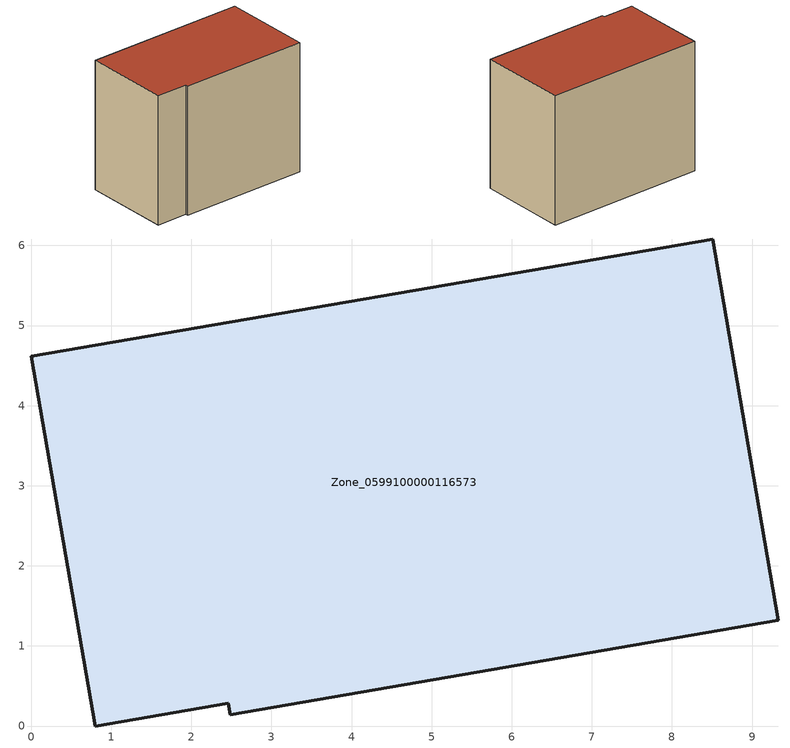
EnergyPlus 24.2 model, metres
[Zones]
Zone_0599100000116573
 floor ground (C_G): 2.46,0.28 0.8,0 0,4.62 8.51,6.08 9.33,1.32 2.49,0.14 z0
 wall outside (C_F): 8.51,6.08 0,4.62 0.8,0 2.46,0.28 2.49,0.14 9.33,1.32 8.51,6.08 z0:6.97
 roof outside (C_R): 2.49,0.14 9.33,1.32 8.51,6.08 0,4.62 0.8,0 2.46,0.28 z6.97
[BUILDING]
Pand.0599100000116573: North Axis=0; Terrain=City; Loads Convergence Tolerance Value=0.04; Temperature Convergence Tolerance Value=0.4; Solar Distribution=FullExterior; Maximum Number of Warmup Days=25; Minimum Number of Warmup Days=1
[Site:Location]
Rotterdam.The.Hague.AP_ZH_NLD Design_Conditions: Latitude=51.96; Longitude=4.45; Time Zone=1; Elevation=-4.5
[SITE:GROUNDTEMPERATURE:BUILDINGSURFACE]
18, 18, 18, 18, 18, 18, 18, 18, 18, 18, 18, 18
[MATERIAL] Thermal Absorptance=0.9; Solar Absorptance=0.7; Visible Absorptance=0.7
Name | Roughness | Thickness | Conductivity | Density | Specific Heat
G.TC.1946 | MediumSmooth | 0.15 | 1 | 540 | 1210
F.TC.1946 | Rough | 0.3 | 0.857143 | 1920 | 840
R.TC.1946 | MediumRough | 0.2 | 0.909091 | 1500 | 1000
[CONSTRUCTION]
C_G: G.TC.1946
C_F: F.TC.1946
C_R: R.TC.1946
[ZONE]
Zone_0599100000116573: Type=1; Multiplier=1; Ceiling Height=Autocalculate; Volume=Autocalculate; Floor Area=autocalculate; Part of Total Floor Area=Yes
[ZONEINFILTRATION:DESIGNFLOWRATE]
Infil_Zone_0599100000116573: Zone or ZoneList or Space or SpaceList=Zone_0599100000116573; Schedule=AlwaysOn; Design Flow Rate Calculation Method=Flow/Area; Flow Rate per Floor Area=0.003; Constant Term Coefficient=1; Temperature Term Coefficient=0; Velocity Term Coefficient=0; Velocity Squared Term Coefficient=0
[HVACTEMPLATE:ZONE:IDEALLOADSAIRSYSTEM]
Zone_0599100000116573: Maximum Heating Supply Air Temperature=50; Minimum Cooling Supply Air Temperature=13; Maximum Heating Supply Air Humidity Ratio=0.0156; Minimum Cooling Supply Air Humidity Ratio=0.0077; Heating Limit=NoLimit; Cooling Limit=NoLimit; Dehumidification Control Type=ConstantSensibleHeatRatio; Cooling Sensible Heat Ratio=0.7; Dehumidification Setpoint=60; Humidification Control Type=None; Humidification Setpoint=30; Outdoor Air Method=None; Outdoor Air Flow Rate per Person=0.00944; Outdoor Air Flow Rate per Zone Floor Area=0; Outdoor Air Flow Rate per Zone=0; Demand Controlled Ventilation Type=None; Outdoor Air Economizer Type=NoEconomizer; Heat Recovery Type=None; Sensible Heat Recovery Effectiveness=0.7; Latent Heat Recovery Effectiveness=0.65
[ZONECONTROL:THERMOSTAT]
ThermostatControl_Zone_0599100000116573: Zone or ZoneList=Zone_0599100000116573; Control Type Schedule=DualSetpointControlType; Control 1=Thermostat_Zone_0599100000116573; Temperature Difference Between Cutout And Setpoint=0
[THERMOSTATSETPOINT:DUALSETPOINT]
Thermostat_Zone_0599100000116573: Heating Setpoint Temperature Schedule=HeatingSetpoint_Zone_0599100000116573; Cooling Setpoint Temperature Schedule=CoolingSetpoint_Zone_0599100000116573
[SCHEDULE:COMPACT]
HeatingSetpoint_Zone_0599100000116573: Through: 12/31, For: AllDays, Until: 24:00, 21
CoolingSetpoint_Zone_0599100000116573: Through: 12/31, For: AllDays, Until: 24:00, 24
DualSetpointControlType: Through: 12/31, For: AllDays, Until: 24:00, 4
AlwaysOn: Through: 12/31, For: AllDays, Until: 24:00, 1
